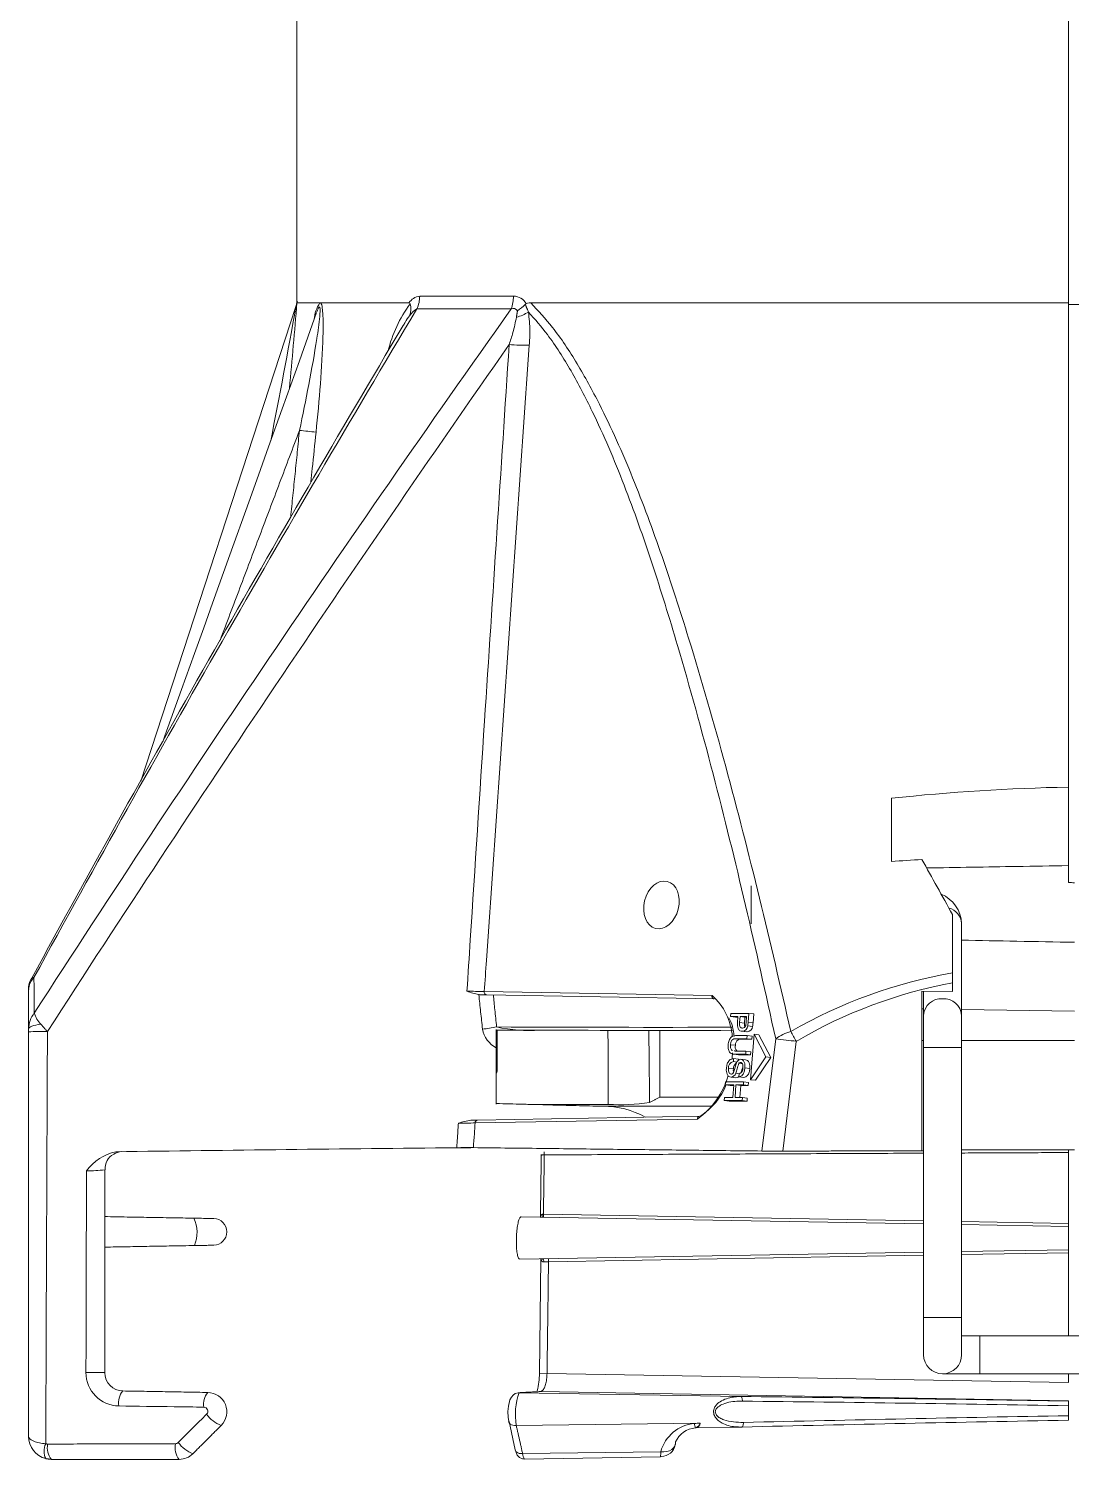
# Model space of a CAD drawing. Extents: x 8 to 113, y 2 to 87.
# Drawn here: x 45.577 to 48.997, y 59.086 to 63.777 of the extents above; entities that cross this region are included whole.
import ezdxf

# ---------------------------------------------------------------- set-up
doc = ezdxf.new("R2010")
doc.units = 0
doc.header["$MEASUREMENT"] = 0
doc.layers.add('OBJECT', color=7, linetype='CONTINUOUS')

msp = doc.modelspace()

# ---------------------------------------------------------------- linework, layer by layer
at = {"layer": 'OBJECT', "linetype": 'Continuous', "lineweight": 15}
for p, q in [((46.4572, 65.4521), (46.4572, 62.8778)), ((48.9872, 65.4521), (48.9872, 62.8778)), ((46.4536, 62.8665), (45.9457, 61.31)), ((46.4589, 62.8829), (46.4536, 62.8665)), ((46.4573, 62.8778), (46.4572, 62.8778)), ((46.4573, 62.8778), (46.5327, 62.8778)), ((46.5346, 62.8778), (46.8242, 62.8778)), ((46.8599, 62.9003), (47.1674, 62.9003)), ((47.1998, 62.8868), (47.1999, 62.8868)), ((47.2242, 62.8778), (48.9872, 62.8778)), ((48.9872, 62.8725), (49.0272, 62.8724)), ((47.1598, 62.8579), (46.8509, 62.8579)), ((48.9872, 61.2902), (48.9872, 61.0328)), ((48.9872, 61.0328), (48.9872, 60.9771)), ((47.9472, 60.9663), (47.9472, 60.8413)), ((48.6372, 60.5422), (48.6372, 60.8425)), ((47.0717, 60.6199), (47.8186, 60.6068)), ((48.5072, 60.6209), (48.5072, 60.098)), ((48.6072, 60.6198), (48.5072, 60.6209)), ((48.5122, 60.6208), (48.5122, 60.5422)), ((48.6072, 60.6481), (48.6072, 60.6198)), ((47.8252, 60.5959), (47.0796, 60.6089)), ((47.8794, 60.538), (47.8802, 60.5482)), ((47.9037, 60.538), (47.8794, 60.538)), ((47.8955, 60.5361), (47.8794, 60.538)), ((47.8802, 60.5482), (47.9394, 60.5482)), ((47.9036, 60.5361), (47.8955, 60.5361)), ((47.9022, 60.5183), (47.9037, 60.538)), ((47.9105, 60.538), (47.909, 60.518)), ((47.9318, 60.538), (47.9105, 60.538)), ((47.9266, 60.5361), (47.9105, 60.538)), ((47.9266, 60.5361), (47.9251, 60.5161)), ((47.9317, 60.5361), (47.9266, 60.5361)), ((47.9303, 60.5182), (47.9318, 60.538)), ((47.9394, 60.5482), (47.9372, 60.5192)), ((47.9555, 60.5463), (47.9394, 60.5482)), ((47.9555, 60.5463), (47.9532, 60.5173)), ((48.5122, 60.563), (48.5072, 60.5631)), ((48.5122, 60.5422), (48.5122, 60.4361)), ((49.0072, 60.5556), (48.6372, 60.5612)), ((48.6372, 60.4361), (48.6372, 60.5422)), ((47.1106, 60.3595), (47.1106, 60.4877)), ((47.6472, 60.2733), (47.6472, 60.4924)), ((47.8998, 60.4755), (47.9338, 60.4755)), ((47.9251, 60.5161), (47.909, 60.518)), ((47.9159, 60.4896), (47.9319, 60.4877)), ((47.9339, 60.4876), (47.9179, 60.4895)), ((47.9338, 60.4755), (47.9331, 60.4652)), ((47.9499, 60.4736), (47.9338, 60.4755)), ((47.9518, 60.5056), (47.9357, 60.5075)), ((47.9532, 60.5173), (47.9372, 60.5192)), ((47.9564, 60.4799), (47.9449, 60.3306)), ((47.9499, 60.4736), (47.9491, 60.4633)), ((47.9951, 60.4053), (47.9564, 60.4799)), ((47.9724, 60.478), (47.9564, 60.4799)), ((48.0111, 60.4034), (47.9724, 60.478)), ((47.8952, 60.4436), (47.8792, 60.4455)), ((47.9331, 60.4652), (47.8994, 60.4652)), ((47.9154, 60.4633), (47.8994, 60.4652)), ((47.9491, 60.4633), (47.9154, 60.4633)), ((47.9491, 60.4633), (47.9331, 60.4652)), ((47.9822, 60.0968), (48.0275, 60.4651)), ((48.095, 60.4565), (48.0507, 60.0965)), ((48.5122, 60.4592), (48.5072, 60.4592)), ((48.5122, 60.4361), (48.5122, 59.5513)), ((48.5122, 60.4361), (48.5747, 60.4361)), ((48.5747, 60.4361), (48.6372, 60.4361)), ((49.0072, 60.4592), (48.6372, 60.4592)), ((48.6372, 59.5513), (48.6372, 60.4361)), ((47.8893, 60.4002), (47.8886, 60.3899)), ((47.9001, 60.3886), (47.8886, 60.3899)), ((47.9054, 60.3983), (47.8893, 60.4002)), ((47.8898, 60.4145), (47.9059, 60.4126)), ((47.9291, 60.4142), (47.8951, 60.4142)), ((47.9111, 60.4123), (47.8951, 60.4142)), ((47.8962, 60.4244), (47.9299, 60.4244)), ((47.9054, 60.3983), (47.9051, 60.3949)), ((47.9181, 60.383), (47.9067, 60.3844)), ((47.9452, 60.4123), (47.9111, 60.4123)), ((47.9285, 60.3957), (47.9124, 60.3976)), ((47.9299, 60.4244), (47.9291, 60.4142)), ((47.9452, 60.4123), (47.9291, 60.4142)), ((47.946, 60.4225), (47.9299, 60.4244)), ((47.9449, 60.3306), (47.9951, 60.4053)), ((47.946, 60.4225), (47.9452, 60.4123)), ((47.961, 60.3287), (48.0111, 60.4034)), ((48.0111, 60.4034), (47.9951, 60.4053)), ((47.1106, 60.3595), (47.1106, 60.3595)), ((47.8885, 60.3659), (47.8724, 60.3677)), ((47.897, 60.337), (47.881, 60.3389)), ((47.9075, 60.3503), (47.8963, 60.3517)), ((47.9068, 60.3402), (47.9075, 60.3504)), ((47.9228, 60.3383), (47.9068, 60.3402)), ((47.9425, 60.3679), (47.9265, 60.3698)), ((47.8622, 60.3134), (47.863, 60.3236)), ((47.8903, 60.3134), (47.8622, 60.3134)), ((47.8782, 60.3115), (47.8622, 60.3134)), ((47.863, 60.3236), (47.9222, 60.3236)), ((47.8901, 60.3115), (47.8782, 60.3115)), ((47.8871, 60.2725), (47.8903, 60.3134)), ((47.8971, 60.3134), (47.894, 60.2725)), ((47.9214, 60.3134), (47.8971, 60.3134)), ((47.9132, 60.3115), (47.8971, 60.3134)), ((47.9132, 60.3115), (47.9102, 60.2725)), ((47.9374, 60.3115), (47.9132, 60.3115)), ((47.9222, 60.3236), (47.9214, 60.3134)), ((47.9374, 60.3115), (47.9214, 60.3134)), ((47.9382, 60.3217), (47.9222, 60.3236)), ((47.9382, 60.3217), (47.9374, 60.3115)), ((47.961, 60.3287), (47.9449, 60.3306)), ((47.4783, 60.2498), (47.2149, 60.2498)), ((47.6472, 60.2733), (47.8394, 60.2733)), ((47.8583, 60.2623), (47.8591, 60.2725)), ((47.9175, 60.2623), (47.8583, 60.2623)), ((47.8743, 60.2604), (47.8583, 60.2623)), ((47.8591, 60.2725), (47.8871, 60.2725)), ((47.9335, 60.2604), (47.8743, 60.2604)), ((47.894, 60.2725), (47.9183, 60.2725)), ((47.9183, 60.2725), (47.9175, 60.2623)), ((47.9335, 60.2604), (47.9175, 60.2623)), ((47.9343, 60.2706), (47.9183, 60.2725)), ((47.9343, 60.2706), (47.9335, 60.2604)), ((47.7709, 60.2018), (47.0417, 60.189)), ((47.0495, 60.1981), (47.7776, 60.2108)), ((48.5072, 60.098), (48.5122, 60.0979)), ((47.2684, 60.0842), (47.2683, 60.0942)), ((48.9872, 60.0919), (48.9872, 59.8596)), ((47.1922, 59.8809), (48.5122, 59.8579)), ((47.2656, 59.8796), (47.2658, 59.8896)), ((47.2658, 59.8896), (48.5122, 59.8679)), ((48.6372, 59.8657), (48.9872, 59.8596)), ((48.6372, 59.8557), (48.9872, 59.8496)), ((48.9872, 59.8596), (48.9872, 59.8496)), ((48.9872, 59.8496), (48.9872, 59.7733)), ((48.9872, 59.7733), (48.6372, 59.7672)), ((48.9872, 59.7733), (48.9872, 59.7633)), ((48.5122, 59.765), (47.1881, 59.7419)), ((47.2572, 59.7431), (47.2524, 59.3681)), ((47.2823, 59.7336), (47.2822, 59.7436)), ((48.5122, 59.755), (47.2823, 59.7336)), ((48.9872, 59.7633), (48.6372, 59.7572)), ((48.9872, 59.7633), (48.9872, 59.4913)), ((48.5122, 59.5513), (48.5122, 59.4288)), ((48.5122, 59.5513), (48.5747, 59.5513)), ((48.5747, 59.5513), (48.6372, 59.5513)), ((48.6372, 59.4288), (48.6372, 59.5513)), ((48.6972, 59.4913), (48.6372, 59.4913)), ((49.3172, 59.4913), (48.6972, 59.4913)), ((48.6972, 59.3663), (48.6972, 59.4913)), ((47.2775, 59.3678), (47.2525, 59.3681)), ((47.2775, 59.3678), (48.9872, 59.338)), ((48.5747, 59.3663), (48.6972, 59.3663)), ((48.6972, 59.3663), (49.3172, 59.3663)), ((48.9872, 59.3663), (48.9872, 59.338)), ((47.1855, 59.3045), (47.1838, 59.3045)), ((47.1855, 59.3045), (47.9131, 59.2918)), ((47.2558, 59.3082), (47.2541, 59.3082)), ((48.9872, 59.278), (47.2558, 59.3082)), ((48.9872, 59.278), (48.9872, 59.2766)), ((48.9872, 59.229), (48.9872, 59.2616)), ((47.1517, 59.2094), (47.1516, 59.2099)), ((47.153, 59.2098), (47.1731, 59.1171)), ((47.1765, 59.1973), (47.78, 59.2047)), ((47.7639, 59.189), (47.764, 59.189)), ((47.9163, 59.1918), (47.7667, 59.1892)), ((47.1973, 59.105), (47.6504, 59.1106)), ((47.6498, 59.0946), (47.2039, 59.0868))]:
    msp.add_line(p, q, dxfattribs=at)
at = {"layer": 'OBJECT', "linetype": 'Continuous', "lineweight": 15, "flags": 128}
for points in [[(46.5217, 62.8458), (46.4651, 62.6877), (46.4086, 62.5302), (46.3642, 62.4062), (46.3307, 62.3127), (46.2992, 62.2246), (46.2373, 62.0518), (46.1803, 61.8929), (46.1517, 61.8128), (46.1213, 61.7282), (46.0791, 61.6103), (46.0245, 61.4579), (46.0176, 61.4385)], [(45.5772, 60.4975), (45.5779, 60.4998), (45.58, 60.5021), (45.5834, 60.5043), (45.5882, 60.5063), (45.5941, 60.5082), (45.6011, 60.5099), (45.609, 60.5113), (45.6178, 60.5125)], [(47.2673, 59.7331), (47.2672, 59.7351), (47.2668, 59.737), (47.2662, 59.7388), (47.2655, 59.7403), (47.2645, 59.7415), (47.2635, 59.7425), (47.2623, 59.743), (47.2611, 59.7432)], [(47.1838, 59.3043), (47.1823, 59.3044), (47.1727, 59.3016), (47.1659, 59.2967), (47.1606, 59.2903), (47.156, 59.2811), (47.151, 59.2608), (47.1493, 59.2428), (47.1496, 59.2239), (47.1519, 59.2099)], [(47.2541, 59.3082), (47.2233, 59.3066), (47.1838, 59.3045)], [(47.9131, 59.2918), (47.9142, 59.2915), (47.9151, 59.2906), (47.916, 59.2892), (47.9168, 59.2873), (47.9174, 59.2851), (47.9179, 59.2825), (47.9182, 59.2797), (47.9183, 59.2769)], [(47.1765, 59.1973), (47.171, 59.197), (47.1658, 59.1977), (47.1611, 59.1992), (47.1571, 59.2015), (47.1541, 59.2045), (47.1521, 59.208), (47.1517, 59.2094)], [(47.9163, 59.1918), (47.9174, 59.192), (47.9184, 59.1929), (47.9193, 59.1942), (47.9201, 59.1961), (47.9207, 59.1984), (47.9211, 59.201), (47.9214, 59.2038), (47.9214, 59.2068)], [(47.1973, 59.105), (47.1918, 59.1048), (47.1866, 59.1054), (47.1819, 59.1069), (47.1779, 59.1092), (47.1749, 59.1121), (47.1729, 59.1156), (47.1725, 59.117)], [(47.1728, 59.1172), (47.1798, 59.0995), (47.1873, 59.0919), (47.1968, 59.0876), (47.2039, 59.0873)], [(47.6504, 59.1106), (47.6605, 59.1103), (47.6701, 59.1114), (47.6788, 59.114), (47.6863, 59.118), (47.6923, 59.1232), (47.6964, 59.1293), (47.6982, 59.1342)], [(47.6982, 59.1342), (47.6986, 59.1361), (47.6986, 59.1433)]]:
    msp.add_lwpolyline(points, dxfattribs=at)
at = {"layer": 'OBJECT', "linetype": 'Continuous', "lineweight": 15}
for centre, radius, start, end in [((9.8628, 65.9359), 36.7221, 354.78436, 355.22292), ((46.4142, 62.8822), 0.0434, 336.8168, 354.1581), ((46.6162, 62.8185), 0.1024, 144.619, 177.3288), ((47.1806, 62.6152), 0.4373, 143.6113, 166.3062), ((46.8246, 62.8737), 0.00405, 13.1534, 95.4508), ((46.7697, 62.8582), 0.0611, 338.5841, 15.6401), ((46.7562, 62.9), 0.1036, 336.0299, 0.1624), ((47.0489, 62.8998), 0.1185, 339.2903, 0.2341), ((47.1656, 62.8492), 0.0511, 30.8296, 87.9009), ((47.0727, 63.0076), 0.1893, 304.7017, 314.7319), ((101.7276, 29.955), 63.9848, 149.053972, 151.316724), ((99.313, 25.841), 63.9547, 144.633966, 147.132172), ((22.5371, 67.1481), 24.2974, 348.79221, 349.84717), ((46.8801, 62.8012), 0.0637, 117.2646, 147.0887), ((47.167, 62.8439), 0.0157, 30.827, 117.2397), ((47.1383, 62.9764), 0.1506, 284.9892, 301.3812), ((101.1365, 30.4586), 63.23, 149.232591, 151.464375), ((107.8687, 20.2882), 74.0852, 145.038353, 147.137763), ((47.2144, 63.5957), 0.8568, 265.9052, 270.3207), ((46.0089, 57.8975), 4.585, 83.603, 84.2841), ((49.1167, 54.6241), 6.6673, 91.11253, 96.10826), ((48.5265, 60.8375), 0.1108, 2.6099, 66.9032), ((48.5809, 60.8391), 0.0564, 3.4819, 75.1258), ((45.634, 60.6247), 0.0568, 133.8954, 178.7282), ((45.6249, 60.6335), 0.0477, 140.8541, 188.828), ((48.8867, 59.0849), 1.6206, 99.9313, 119.9713), ((47.1029, 60.8541), 0.2494, 249.3346, 258.6272), ((46.9282, 53.5182), 7.1031, 88.84228, 89.30083), ((47.0809, 60.6182), 0.00936, 169.6535, 261.6238), ((48.889, 59.1135), 1.5602, 100.4061, 120.5938), ((47.6845, 60.4569), 0.2012, 4.2804, 48.1783), ((48.5708, 60.5377), 0.0588, 86.1887, 175.5981), ((48.5786, 60.5377), 0.0588, 4.4019, 93.8113), ((45.6646, 60.4955), 0.0874, 141.8924, 178.648), ((45.6811, 60.5751), 0.089, 196.7332, 224.6432), ((45.6252, 56.2552), 4.2332, 89.8154, 90.6492), ((46.9915, 61.1221), 0.63, 276.7872, 281.0262), ((47.1541, 60.5137), 0.0898, 191.0483, 240.993), ((47.2203, 60.9947), 0.5028, 257.5633, 273.8948), ((47.6461, 167.0311), 106.5287, 269.71277, 270.127627), ((47.6481, 172.5356), 112.0432, 269.798692, 270.122387), ((47.9163, 60.5089), 0.0195, 274.7624, 355.6997), ((47.9178, 60.5112), 0.0115, 273.2778, 347.0289), ((47.9323, 60.507), 0.0195, 274.7624, 355.6997), ((48.1164, 60.3428), 0.1512, 105.0374, 126.0113), ((49.6522, 61.3391), 1.7899, 208.3621, 209.5415), ((47.9134, 60.4385), 0.0189, 164.1184, 223.3974), ((49.1798, 69.313), 8.9226, 262.57999, 263.01682), ((47.8934, 60.3694), 0.0211, 103.3765, 184.6239), ((47.9108, 60.3673), 0.0223, 122.9021, 183.6907), ((48.3688, 60.2284), 0.4959, 161.4248, 164.9351), ((47.9144, 60.3812), 0.0165, 97.0868, 161.9365), ((47.1133, 60.3562), 0.00424, 85.9422, 129.5187), ((47.0973, 60.3596), 0.0163, 324.5519, 2.9728), ((47.6151, 60.4188), 0.2671, 305.6785, 343.9124), ((47.8791, 60.3567), 0.0179, 276.0667, 343.6178), ((47.902, 60.3673), 0.0178, 288.2058, 6.9837), ((47.656, 60.3993), 0.2259, 303.4438, 337.947), ((47.4632, 59.9652), 0.2783, 60.6035, 90.6058), ((47.5159, 60.8772), 0.6285, 266.5708, 278.9707), ((47.0462, 60.0312), 0.1675, 96.3149, 110.8045), ((47.0506, 60.1892), 0.00894, 96.9959, 181.1491), ((47.7789, 60.2028), 0.00807, 99.3069, 187.5653), ((47.1836, 52.6443), 7.546, 91.07782, 91.49508), ((50.4891, -279.9371), 340.063, 90.590981, 90.779407), ((46.9946, 58.4342), 1.6736, 88.88, 91.0035), ((47.0281, 55.7702), 4.3378, 89.895, 90.6146), ((45.8962, 59.9386), 0.1592, 101.9448, 144.2067), ((45.88, 60.0398), 0.0523, 116.9562, 184.7157), ((45.8862, 60.0399), 0.0553, 94.7308, 122.7777), ((48.0302, 63.493), 3.3966, 269.1916, 270.3472), ((45.764, 60.5916), 0.5599, 270.3116, 276.4799), ((46.0188, 59.8301), 0.1108, 337.0542, 24.8809), ((46.1834, 59.8318), 0.0438, 271, 89), ((47.2501, 59.8875), 0.0138, 325.5009, 8.9996), ((47.2678, 59.7427), 0.0096, 177.4111, 267.2901), ((48.5747, 59.4288), 0.0625, 180, 270), ((48.5747, 59.4288), 0.0625, 270, 0), ((45.7833, 57.9325), 1.4383, 88.2497, 90.7182), ((45.8745, 59.3703), 0.1093, 179.7904, 269.2179), ((45.8872, 59.3701), 0.06, 180, 269), ((47.0526, 59.3647), 0.1999, 344.3864, 0.9944), ((45.9325, 59.2714), 0.0603, 140.1122, 189.9341), ((46.21, 59.2671), 0.0591, 139.747, 189.7922), ((46.1637, 59.2418), 0.0635, 315, 89), ((47.3919, 59.2332), 0.2183, 160.9212, 189.4684), ((46.1515, 59.2435), 0.0135, 314.6748, 89.1024), ((46.1256, -104.9502), 164.2518, 89.001732, 89.376447), ((46.1501, -102.6068), 161.8933, 88.995869, 89.374229), ((46.2499, 59.2991), 0.1102, 216.2, 248.0284), ((51.8464, -104.3811), 163.6201, 91.001247, 91.376338), ((51.8476, -103.5023), 162.7565, 91.007005, 91.382287), ((45.6522, 59.1608), 0.075, 180, 255.3839), ((47.7721, 59.0781), 0.1259, 94.9115, 165.0379), ((47.7713, 59.109), 0.0804, 95.2318, 154.7158), ((47.8084, 59.2046), 0.0471, 181.3051, 199.3244), ((47.7566, 59.2125), 0.0246, 287.3882, 341.5732), ((47.7677, 59.1408), 0.0483, 91.1875, 94.3979), ((47.7623, 59.2063), 0.0177, 284.3111, 354.7445), ((45.6851, 59.1125), 0.0572, 154.8864, 205.1136), ((45.6988, 59.1242), 0.0604, 168.7423, 219.485), ((46.1194, 59.1248), 0.0621, 168.5029, 219.0373), ((46.0585, 59.1508), 0.0136, 270.2227, 315.019), ((46.1537, 59.203), 0.1055, 215.8185, 249.1162), ((47.6516, 59.1426), 0.0472, 270.118, 349.6666), ((46.0712, 59.1493), 0.0635, 270, 315), ((47.227, 59.1055), 0.0297, 180.9303, 219.0136), ((47.4391, 59.1116), 0.2114, 355.3766, 359.7246)]:
    msp.add_arc(centre, radius, start, end, dxfattribs=at)
for centre, major_axis, ratio, start_param, end_param in [((49.0395, 58.6545), (4.066, -0.1326), 0.59163, 1.72135, 1.746196), ((70.5375, 5.6308), (-23.8057, 57.8679), 0.037544, 5.964917, 5.97556), ((47.654, 60.8986), (3.0599, -0.0103), 0.030106, 1.112803, 1.120078), ((47.7164, 60.4042), (0.056, 0.2254), 0.713869, 4.855599, 4.950132)]:
    msp.add_ellipse(centre, major_axis=major_axis, ratio=ratio, start_param=start_param, end_param=end_param, dxfattribs=at)
msp.add_ellipse((47.6527, 60.9039), major_axis=(0.0192, 0.0771), ratio=0.713869, dxfattribs=at)
for points, knots in [([(46.454, 62.8651), (46.4549, 62.8693), (46.4558, 62.8735), (46.4572, 62.8777), (46.4572, 62.8778)], [0, 0, 0, 0, 0.97835, 1, 1, 1, 1]), ([(46.5346, 62.8778), (46.5354, 62.877), (46.5375, 62.8751), (46.5403, 62.8639), (46.5436, 62.8299), (46.5427, 62.7435), (46.5352, 62.6121), (46.525, 62.5068), (46.5198, 62.454)], [0, 0, 0, 0, 0.02481, 0.060676, 0.122064, 0.301766, 0.650142, 1, 1, 1, 1]), ([(46.8242, 62.8778), (46.8292, 62.8834), (46.84, 62.8958), (46.8529, 62.8987), (46.8599, 62.9003)], [0, 0, 0, 0, 0.459412, 1, 1, 1, 1]), ([(47.2094, 62.8754), (47.2084, 62.8749), (47.2072, 62.8744), (47.2061, 62.8733), (47.2059, 62.8731)], [0, 0, 0, 0, 0.836507, 1, 1, 1, 1]), ([(47.2094, 62.8754), (47.2124, 62.8763), (47.2173, 62.8777), (47.2223, 62.8777), (47.2242, 62.8778)], [0, 0, 0, 0, 0.620819, 1, 1, 1, 1]), ([(47.2242, 62.8778), (47.2482, 62.8519), (47.3027, 62.7934), (47.3773, 62.6804), (47.4665, 62.5172), (47.5604, 62.3067), (47.6562, 62.0481), (47.758, 61.7321), (47.8653, 61.359), (47.9758, 60.9276), (48.0433, 60.635), (48.0771, 60.4888)], [0, 0, 0, 0, 0.050913, 0.115232, 0.17961, 0.287489, 0.395606, 0.503691, 0.669071, 0.834542, 1, 1, 1, 1]), ([(48.9872, 61.2902), (48.9872, 61.3122), (48.9872, 61.8414), (48.9872, 62.3706), (48.9872, 62.8778)], [0, 0, 0, 0, 0.041647, 1, 1, 1, 1]), ([(46.4656, 62.4597), (46.4656, 62.4597), (46.4762, 62.5096), (46.4967, 62.61), (46.5191, 62.7349), (46.5309, 62.8172), (46.5333, 62.8506), (46.5329, 62.8609), (46.5319, 62.8637), (46.5308, 62.8643), (46.5296, 62.8634), (46.5275, 62.8603), (46.5251, 62.8554), (46.5234, 62.8501), (46.5228, 62.848)], [0, 0, 0, 0, 0.000005, 0.337955, 0.677735, 0.843104, 0.893722, 0.919217, 0.931774, 0.93787, 0.950694, 0.95934, 0.983798, 1, 1, 1, 1]), ([(46.8266, 62.8359), (46.8215, 62.8289), (46.816, 62.8215), (46.8113, 62.8128), (46.811, 62.8123)], [0, 0, 0, 0, 0.934642, 1, 1, 1, 1]), ([(47.1533, 62.7411), (47.1576, 62.7542), (47.1673, 62.784), (47.1737, 62.8142), (47.1772, 62.831)], [0, 0, 0, 0, 0.442714, 1, 1, 1, 1]), ([(48.0275, 60.4651), (47.9949, 60.6112), (47.9299, 60.9034), (47.8238, 61.3348), (47.721, 61.7078), (47.6237, 62.0237), (47.5324, 62.2822), (47.4427, 62.4929), (47.3575, 62.6564), (47.2878, 62.7667), (47.2377, 62.8239), (47.2167, 62.8479)], [0, 0, 0, 0, 0.166848, 0.333708, 0.500482, 0.608948, 0.717443, 0.825706, 0.889802, 0.953838, 1, 1, 1, 1]), ([(47.2167, 62.8479), (47.2188, 62.8275), (47.2224, 62.7918), (47.2202, 62.7547), (47.2192, 62.7389)], [0, 0, 0, 0, 0.57368, 1, 1, 1, 1]), ([(47.0149, 60.6208), (47.0185, 60.6769), (47.0377, 60.9721), (47.0838, 61.6788), (47.1263, 62.3294), (47.1533, 62.7411)], [0, 0, 0, 0, 0.079469, 0.417582, 1, 1, 1, 1]), ([(47.2192, 62.7389), (47.1959, 62.4028), (47.1491, 61.7305), (47.0999, 61.0241), (47.0741, 60.6539), (47.0717, 60.6199)], [0, 0, 0, 0, 0.475887, 0.951774, 1, 1, 1, 1]), ([(46.5198, 62.454), (46.5157, 62.4142), (46.5102, 62.3597), (46.5047, 62.3053), (46.5032, 62.2907)], [0, 0, 0, 0, 0.731017, 1, 1, 1, 1]), ([(48.9872, 61.0328), (48.931, 61.0319), (48.7761, 61.0292), (48.6212, 61.0266), (48.5226, 61.025)], [0, 0, 0, 0, 0.363292, 1, 1, 1, 1]), ([(49.0072, 60.7812), (48.9443, 60.7824), (48.821, 60.7848), (48.6976, 60.7872), (48.6372, 60.7883)], [0, 0, 0, 0, 0.510314, 1, 1, 1, 1]), ([(45.5881, 60.6637), (45.5881, 60.6643), (45.5881, 60.666), (45.5918, 60.6659), (45.5946, 60.6656), (45.5946, 60.6656)], [0, 0, 0, 0, 0.328753, 0.987622, 1, 1, 1, 1]), ([(45.5946, 60.6656), (45.5948, 60.6513), (45.5952, 60.6134), (45.5956, 60.574), (45.5958, 60.5494)], [0, 0, 0, 0, 0.376841, 1, 1, 1, 1]), ([(45.5772, 60.4975), (45.5772, 60.5253), (45.5772, 60.5689), (45.5772, 60.6107), (45.5772, 60.6259)], [0, 0, 0, 0, 0.636849, 1, 1, 1, 1]), ([(47.066, 60.4965), (47.0639, 60.5154), (47.0598, 60.553), (47.0557, 60.5907), (47.0537, 60.6095), (47.0537, 60.6096)], [0, 0, 0, 0, 0.50079, 0.997639, 1, 1, 1, 1]), ([(47.0796, 60.6089), (47.0787, 60.6089), (47.0729, 60.609), (47.0656, 60.6092), (47.0593, 60.6093)], [0, 0, 0, 0, 0.147348, 1, 1, 1, 1]), ([(47.1015, 60.6085), (47.103, 60.5925), (47.1065, 60.5575), (47.1101, 60.5226), (47.112, 60.5038)], [0, 0, 0, 0, 0.460097, 1, 1, 1, 1]), ([(47.8252, 60.5959), (47.8243, 60.596), (47.8226, 60.5963), (47.8204, 60.598), (47.8189, 60.6005), (47.8182, 60.6035), (47.8184, 60.6057), (47.8186, 60.6068), (47.8186, 60.6068)], [0, 0, 0, 0, 0.198623, 0.397199, 0.597236, 0.80104, 0.987933, 1, 1, 1, 1]), ([(47.8908, 60.4729), (47.8895, 60.4843), (47.887, 60.5074), (47.8782, 60.5248), (47.8737, 60.5336)], [0, 0, 0, 0, 0.494364, 1, 1, 1, 1]), ([(45.5772, 59.1608), (45.5772, 59.3689), (45.5772, 59.8114), (45.5772, 60.2538), (45.5772, 60.4881)], [0, 0, 0, 0, 0.470469, 1, 1, 1, 1]), ([(45.6388, 60.4884), (45.6388, 60.4687), (45.6379, 60.249), (45.6361, 59.7984), (45.6343, 59.3676), (45.6333, 59.1367)], [0, 0, 0, 0, 0.043725, 0.487633, 1, 1, 1, 1]), ([(47.1106, 60.4948), (47.1106, 60.4937), (47.1106, 60.4915), (47.1106, 60.489), (47.1106, 60.4877)], [0, 0, 0, 0, 0.506529, 1, 1, 1, 1]), ([(47.2545, 60.4931), (47.2543, 60.4931), (47.2299, 60.4932), (47.1824, 60.4934), (47.1345, 60.4935), (47.1106, 60.4936)], [0, 0, 0, 0, 0.003894, 0.501951, 1, 1, 1, 1]), ([(47.4783, 60.2498), (47.4782, 60.2819), (47.4779, 60.3628), (47.4775, 60.4438), (47.4773, 60.4926)], [0, 0, 0, 0, 0.396478, 1, 1, 1, 1]), ([(47.6114, 60.4925), (47.6118, 60.4537), (47.6126, 60.375), (47.6135, 60.2963), (47.6139, 60.2564)], [0, 0, 0, 0, 0.493252, 1, 1, 1, 1]), ([(47.8715, 60.4446), (47.8722, 60.4498), (47.8732, 60.4576), (47.8774, 60.4661), (47.8856, 60.4751), (47.8935, 60.4753), (47.8998, 60.4755)], [0, 0, 0, 0, 0.249765, 0.375227, 0.500745, 1, 1, 1, 1]), ([(47.9179, 60.4895), (47.9153, 60.4898), (47.9101, 60.4905), (47.9037, 60.4969), (47.9017, 60.5078), (47.902, 60.5148), (47.9022, 60.5183)], [0, 0, 0, 0, 0.280582, 0.559543, 0.779093, 1, 1, 1, 1]), ([(47.909, 60.518), (47.9089, 60.5152), (47.9086, 60.5096), (47.9108, 60.5028), (47.9146, 60.5), (47.9171, 60.4998), (47.9184, 60.4997)], [0, 0, 0, 0, 0.281147, 0.558289, 0.778776, 1, 1, 1, 1]), ([(47.9251, 60.5161), (47.9248, 60.5132), (47.9244, 60.5094), (47.9255, 60.5065), (47.9258, 60.5058)], [0, 0, 0, 0, 0.767472, 1, 1, 1, 1]), ([(47.929, 60.5086), (47.9293, 60.5104), (47.9299, 60.5136), (47.9302, 60.5168), (47.9303, 60.5182)], [0, 0, 0, 0, 0.559505, 1, 1, 1, 1]), ([(47.9372, 60.5192), (47.937, 60.517), (47.9367, 60.5131), (47.936, 60.5092), (47.9357, 60.5075)], [0, 0, 0, 0, 0.560153, 1, 1, 1, 1]), ([(47.9532, 60.5173), (47.9531, 60.5151), (47.9527, 60.5112), (47.9521, 60.5073), (47.9518, 60.5056)], [0, 0, 0, 0, 0.560153, 1, 1, 1, 1]), ([(47.8951, 60.4142), (47.8888, 60.4143), (47.881, 60.4145), (47.8744, 60.4236), (47.8712, 60.4318), (47.8714, 60.4395), (47.8715, 60.4446)], [0, 0, 0, 0, 0.499181, 0.62484, 0.750394, 1, 1, 1, 1]), ([(47.8792, 60.4455), (47.879, 60.4418), (47.8788, 60.4362), (47.8809, 60.4302), (47.8833, 60.4271), (47.8853, 60.4269), (47.8861, 60.4268)], [0, 0, 0, 0, 0.416279, 0.625004, 0.833671, 1, 1, 1, 1]), ([(47.8994, 60.4652), (47.895, 60.4653), (47.8896, 60.4655), (47.8837, 60.46), (47.8805, 60.4545), (47.8797, 60.4491), (47.8792, 60.4455)], [0, 0, 0, 0, 0.500293, 0.625802, 0.751207, 1, 1, 1, 1]), ([(47.9154, 60.4633), (47.9111, 60.4635), (47.9057, 60.4636), (47.8998, 60.4581), (47.8965, 60.4526), (47.8957, 60.4472), (47.8952, 60.4436)], [0, 0, 0, 0, 0.500293, 0.625802, 0.751207, 1, 1, 1, 1]), ([(47.8656, 60.3673), (47.8662, 60.3725), (47.8675, 60.3829), (47.8744, 60.394), (47.8821, 60.3991), (47.8869, 60.3998), (47.8893, 60.4002)], [0, 0, 0, 0, 0.279959, 0.558107, 0.778855, 1, 1, 1, 1]), ([(47.9067, 60.3844), (47.9047, 60.3784), (47.901, 60.3676), (47.8977, 60.3565), (47.8963, 60.3517)], [0, 0, 0, 0, 0.558202, 1, 1, 1, 1]), ([(47.9122, 60.3874), (47.9111, 60.3873), (47.9092, 60.387), (47.9075, 60.3852), (47.9067, 60.3844)], [0, 0, 0, 0, 0.559987, 1, 1, 1, 1]), ([(47.9196, 60.3694), (47.9198, 60.3719), (47.92, 60.3768), (47.9185, 60.3831), (47.9156, 60.3868), (47.9133, 60.3872), (47.9122, 60.3874)], [0, 0, 0, 0, 0.281072, 0.559782, 0.779928, 1, 1, 1, 1]), ([(47.9124, 60.3976), (47.9148, 60.3972), (47.9196, 60.3963), (47.9247, 60.3891), (47.9268, 60.3795), (47.9266, 60.373), (47.9265, 60.3698)], [0, 0, 0, 0, 0.28002, 0.558875, 0.779261, 1, 1, 1, 1]), ([(47.9285, 60.3957), (47.9308, 60.3953), (47.9356, 60.3944), (47.9408, 60.3872), (47.9428, 60.3776), (47.9426, 60.3711), (47.9425, 60.3679)], [0, 0, 0, 0, 0.28002, 0.558875, 0.779261, 1, 1, 1, 1]), ([(47.1106, 60.3595), (47.1106, 60.3594), (47.1106, 60.3592), (47.1106, 60.357), (47.1106, 60.3522), (47.1106, 60.347), (47.1106, 60.3433), (47.1106, 60.3414)], [0, 0, 0, 0, 0.132913, 0.453725, 0.687561, 0.843277, 1, 1, 1, 1]), ([(47.1106, 60.25), (47.1106, 60.2667), (47.1106, 60.2972), (47.1106, 60.3277), (47.1106, 60.3414)], [0, 0, 0, 0, 0.549483, 1, 1, 1, 1]), ([(47.881, 60.3389), (47.8784, 60.3394), (47.8734, 60.3403), (47.868, 60.3475), (47.8653, 60.3572), (47.8655, 60.364), (47.8656, 60.3673)], [0, 0, 0, 0, 0.280033, 0.5593, 0.779506, 1, 1, 1, 1]), ([(47.8724, 60.3677), (47.8724, 60.3651), (47.8722, 60.3597), (47.8743, 60.3533), (47.8777, 60.3498), (47.8801, 60.3493), (47.8813, 60.3491)], [0, 0, 0, 0, 0.280253, 0.559524, 0.779677, 1, 1, 1, 1]), ([(47.8813, 60.3491), (47.8823, 60.3492), (47.8841, 60.3494), (47.8875, 60.3515), (47.889, 60.3551), (47.89, 60.3573)], [0, 0, 0, 0, 0.2812, 0.561649, 1, 1, 1, 1]), ([(47.8885, 60.3659), (47.8882, 60.363), (47.888, 60.3601), (47.8888, 60.3577), (47.8888, 60.3576)], [0, 0, 0, 0, 0.945499, 1, 1, 1, 1]), ([(47.9069, 60.3417), (47.9061, 60.3408), (47.9031, 60.3375), (47.8996, 60.3372), (47.897, 60.337)], [0, 0, 0, 0, 0.263163, 1, 1, 1, 1]), ([(47.9265, 60.3698), (47.9259, 60.3654), (47.9248, 60.3566), (47.9195, 60.3463), (47.913, 60.3412), (47.9088, 60.3405), (47.9068, 60.3402)], [0, 0, 0, 0, 0.280152, 0.558834, 0.779211, 1, 1, 1, 1]), ([(47.9197, 60.3732), (47.9187, 60.3702), (47.9164, 60.3637), (47.9145, 60.357), (47.9134, 60.3533)], [0, 0, 0, 0, 0.448283, 1, 1, 1, 1]), ([(47.9425, 60.3679), (47.942, 60.3635), (47.9408, 60.3547), (47.9355, 60.3444), (47.929, 60.3393), (47.9249, 60.3386), (47.9228, 60.3383)], [0, 0, 0, 0, 0.280152, 0.558834, 0.779211, 1, 1, 1, 1]), ([(47.46, 60.2435), (47.5429, 60.2435), (47.6559, 60.2435), (47.7827, 60.2435), (47.8164, 60.2435)], [0, 0, 0, 0, 0.733515, 1, 1, 1, 1]), ([(47.0278, 60.1977), (47.028, 60.1977), (47.0363, 60.1978), (47.043, 60.198), (47.0495, 60.1981)], [0, 0, 0, 0, 0.027062, 1, 1, 1, 1]), ([(47.0417, 60.189), (47.0408, 60.1771), (47.039, 60.1501), (47.0371, 60.1231), (47.036, 60.108)], [0, 0, 0, 0, 0.440853, 1, 1, 1, 1]), ([(48.9872, 60.1019), (48.9872, 60.1018), (48.9872, 60.1015), (48.9872, 60.0998), (48.9872, 60.0972), (48.9872, 60.0944), (48.9872, 60.0926), (48.9872, 60.0919)], [0, 0, 0, 0, 0.217103, 0.434206, 0.651309, 0.868412, 1, 1, 1, 1]), ([(47.2559, 59.8798), (47.2559, 59.8831), (47.2563, 59.9131), (47.2572, 59.981), (47.2581, 60.0456), (47.2586, 60.0835)], [0, 0, 0, 0, 0.048919, 0.441656, 1, 1, 1, 1]), ([(47.2586, 60.0835), (47.2586, 60.0835), (47.2585, 60.0842), (47.2584, 60.0848), (47.2583, 60.0854)], [0, 0, 0, 0, 0.046384, 1, 1, 1, 1]), ([(47.2684, 60.0842), (47.2673, 60.0841), (47.2651, 60.084), (47.2621, 60.0839), (47.2598, 60.0838), (47.2585, 60.0836), (47.2583, 60.0835), (47.2586, 60.0835), (47.2586, 60.0835)], [0, 0, 0, 0, 0.1904, 0.380834, 0.571284, 0.761677, 0.951954, 1, 1, 1, 1]), ([(47.2684, 60.0842), (47.268, 60.0517), (47.2671, 59.9868), (47.2662, 59.922), (47.2658, 59.8896)], [0, 0, 0, 0, 0.500999, 1, 1, 1, 1]), ([(45.7653, 59.3707), (45.7654, 59.404), (45.7658, 59.5707), (45.7664, 59.791), (45.7669, 59.9781), (45.7671, 60.0318)], [0, 0, 0, 0, 0.151261, 0.756305, 1, 1, 1, 1]), ([(46.1192, 59.8767), (46.128, 59.8765), (46.1454, 59.8762), (46.1665, 59.8758), (46.1811, 59.8756), (46.1832, 59.8755), (46.1842, 59.8755)], [0, 0, 0, 0, 0.247831, 0.495816, 0.747002, 1, 1, 1, 1]), ([(47.1922, 59.8809), (47.1916, 59.8808), (47.1897, 59.8805), (47.1862, 59.875), (47.1822, 59.8613), (47.1791, 59.8422), (47.1771, 59.82), (47.1766, 59.7966), (47.1775, 59.7745), (47.18, 59.7565), (47.1836, 59.7442), (47.1866, 59.7427), (47.1881, 59.7419)], [0, 0, 0, 0, 0.038415, 0.1475, 0.254392, 0.359171, 0.462771, 0.566681, 0.672384, 0.780628, 0.890438, 1, 1, 1, 1]), ([(47.2563, 59.8798), (47.2565, 59.881), (47.2569, 59.8836), (47.2586, 59.8869), (47.2606, 59.8888), (47.2622, 59.8896), (47.2631, 59.8896), (47.2637, 59.8897)], [0, 0, 0, 0, 0.272902, 0.60957, 0.816545, 0.887999, 1, 1, 1, 1]), ([(46.1842, 59.788), (46.1834, 59.788), (46.1817, 59.7879), (46.167, 59.7877), (46.1466, 59.7873), (46.1294, 59.787), (46.1208, 59.7869)], [0, 0, 0, 0, 0.251459, 0.502866, 0.751, 1, 1, 1, 1]), ([(47.2823, 59.7336), (47.2798, 59.7335), (47.2743, 59.7333), (47.2697, 59.7332), (47.2673, 59.7331)], [0, 0, 0, 0, 0.476173, 1, 1, 1, 1]), ([(47.2775, 59.3678), (47.2772, 59.3612), (47.2766, 59.348), (47.2729, 59.3304), (47.2675, 59.317), (47.2615, 59.3095), (47.2575, 59.3086), (47.2558, 59.3082)], [0, 0, 0, 0, 0.206039, 0.4132, 0.624803, 0.844343, 1, 1, 1, 1]), ([(46.1517, 59.257), (46.1194, 59.2575), (46.0265, 59.2588), (45.9336, 59.2601), (45.873, 59.261)], [0, 0, 0, 0, 0.347831, 1, 1, 1, 1]), ([(47.9163, 59.1918), (47.9091, 59.1919), (47.8872, 59.1921), (47.8603, 59.199), (47.8384, 59.2128), (47.829, 59.2231), (47.8247, 59.2333), (47.8235, 59.2407), (47.8242, 59.2483), (47.8272, 59.2568), (47.835, 59.2679), (47.8571, 59.2839), (47.8816, 59.2899), (47.9033, 59.2917), (47.9093, 59.2918), (47.9131, 59.2918)], [0, 0, 0, 0, 0.098239, 0.29963, 0.368956, 0.443945, 0.473009, 0.503887, 0.531959, 0.563967, 0.611725, 0.701685, 0.918313, 0.948115, 1, 1, 1, 1]), ([(47.9183, 59.2769), (47.9145, 59.2768), (47.893, 59.2767), (47.8653, 59.2728), (47.841, 59.2606), (47.8329, 59.2526), (47.8298, 59.2465), (47.829, 59.241), (47.8303, 59.2356), (47.8348, 59.2282), (47.8443, 59.2211), (47.8729, 59.2083), (47.8996, 59.2075), (47.9214, 59.2068)], [0, 0, 0, 0, 0.055162, 0.31331, 0.402012, 0.445499, 0.47258, 0.495336, 0.520565, 0.54555, 0.615854, 0.68539, 1, 1, 1, 1]), ([(48.9872, 59.2766), (48.9872, 59.2764), (48.9872, 59.2761), (48.9872, 59.2734), (48.9872, 59.2695), (48.9872, 59.2654), (48.9872, 59.2627), (48.9872, 59.2616)], [0, 0, 0, 0, 0.217074, 0.434147, 0.651221, 0.868316, 1, 1, 1, 1]), ([(46.0682, 59.1412), (46.0914, 59.1645), (46.1223, 59.1954), (46.1533, 59.2263), (46.1609, 59.234)], [0, 0, 0, 0, 0.752711, 1, 1, 1, 1]), ([(48.9872, 59.229), (48.9872, 59.2273), (48.9872, 59.2239), (48.9872, 59.2194), (48.9872, 59.216), (48.9872, 59.2142), (48.9872, 59.214), (48.9872, 59.214)], [0, 0, 0, 0, 0.212381, 0.424764, 0.63712, 0.849443, 1, 1, 1, 1]), ([(45.5772, 59.1608), (45.5772, 59.1607), (45.5772, 59.1585), (45.5796, 59.1529), (45.5914, 59.1453), (45.6111, 59.1394), (45.6262, 59.1376), (45.6333, 59.1367)], [0, 0, 0, 0, 0.003459, 0.212793, 0.526923, 0.776562, 1, 1, 1, 1]), ([(47.7613, 59.2035), (47.7643, 59.2037), (47.7704, 59.2041), (47.7767, 59.2045), (47.7798, 59.2047), (47.78, 59.2047)], [0, 0, 0, 0, 0.489408, 0.978834, 1, 1, 1, 1]), ([(45.6396, 59.1359), (45.6719, 59.136), (45.8115, 59.1365), (45.9512, 59.1369), (46.0586, 59.1372)], [0, 0, 0, 0, 0.230946, 1, 1, 1, 1])]:
    msp.add_open_spline(points, degree=3, knots=knots, dxfattribs=at)
for points in [[(46.5327, 62.8778), (46.5346, 62.8778)], [(47.2059, 62.8731), (47.2167, 62.8479)], [(47.1772, 62.831), (47.1805, 62.852)], [(46.811, 62.8123), (46.8066, 62.8039)], [(46.4656, 62.4597), (46.2051, 61.7711)], [(46.4367, 62.1753), (46.4656, 62.4597)], [(48.4072, 61.0463), (48.4072, 61.2536)], [(48.6072, 60.6812), (48.6072, 60.8722)], [(48.6072, 60.6812), (48.6072, 60.6481)], [(47.0593, 60.6093), (47.0537, 60.6096)], [(45.5772, 60.4881), (45.5772, 60.4975)], [(45.6388, 60.4884), (45.6178, 60.5125)], [(47.1106, 60.4936), (47.1106, 60.4352)], [(47.1135, 60.4936), (47.1136, 60.3605)], [(47.1106, 60.4352), (47.1106, 60.2526)], [(47.8917, 60.4255), (47.8962, 60.4244)], [(47.9111, 60.4123), (47.9059, 60.4128)], [(47.1106, 60.2526), (47.46, 60.2435)], [(47.6139, 60.2564), (47.6472, 60.2733)], [(46.9815, 60.1078), (46.9867, 60.1878)], [(47.9822, 60.0968), (47.036, 60.108)], [(48.0507, 60.0965), (48.5122, 60.0978)], [(48.6372, 60.1004), (49.0072, 60.101)], [(45.8633, 60.0944), (45.8715, 60.0946)], [(48.5113, 60.0898), (47.2684, 60.0842)], [(48.9872, 60.0919), (48.6372, 60.0903)], [(45.8272, 60.0353), (45.8272, 59.3701)], [(45.8272, 59.8818), (46.1192, 59.8767)], [(47.2637, 59.8897), (47.2658, 59.8896)], [(46.1208, 59.7869), (45.8272, 59.7818)], [(47.2823, 59.7336), (47.2775, 59.3678)], [(45.8862, 59.3101), (46.1648, 59.3053)], [(47.2558, 59.3082), (47.1855, 59.3045)], [(46.2086, 59.1969), (46.1161, 59.1044)], [(47.1765, 59.1973), (47.1973, 59.105)], [(45.6333, 59.1367), (45.6396, 59.1359)], [(45.6522, 59.0858), (45.6333, 59.0882)], [(46.0712, 59.0858), (45.6522, 59.0858)]]:
    msp.add_open_spline(points, degree=1, dxfattribs=at)

doc.saveas('drawing.dxf')
